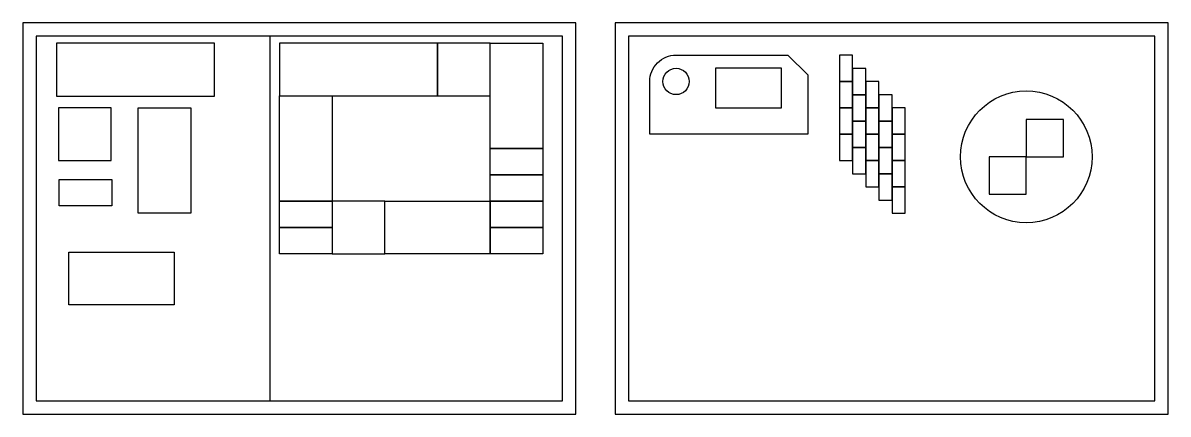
# Model space of a CAD drawing. Header units: millimetres. Extents: x 0 to 870, y 0 to 297.
import ezdxf

# ---------------------------------------------------------------- set-up
doc = ezdxf.new("R2010")
doc.units = ezdxf.units.MM
doc.header["$MEASUREMENT"] = 0

msp = doc.modelspace()

# ---------------------------------------------------------------- linework, layer by layer
msp.add_line((187.5, 287), (187.5, 10))
for points in [[(0, 0), (420, 0), (420, 297), (0, 297)], [(450, 0), (870, 0), (870, 297), (450, 297)], [(10, 10), (410, 10), (410, 287), (10, 287)], [(25.5, 241.5), (145.5, 241.5), (145.5, 281.5), (25.5, 281.5)], [(195, 241.71), (315, 241.71), (315, 281.71), (195, 281.71)], [(315, 241.71), (355, 241.71), (355, 281.71), (315, 281.71)], [(355, 281.71), (395, 281.71), (395, 201.71), (355, 201.71)], [(460, 10), (860, 10), (860, 287), (460, 287)], [(620.28, 252.43), (630.28, 252.43), (630.28, 272.43), (620.28, 272.43)], [(526.21, 232.54), (576.21, 232.54), (576.21, 262.54), (526.21, 262.54)], [(630.28, 242.43), (640.28, 242.43), (640.28, 262.43), (630.28, 262.43)], [(620.28, 232.43), (630.28, 232.43), (630.28, 252.43), (620.28, 252.43)], [(640.28, 232.43), (650.28, 232.43), (650.28, 252.43), (640.28, 252.43)], [(195, 241.71), (235, 241.71), (235, 161.71), (195, 161.71)], [(630.28, 222.43), (640.28, 222.43), (640.28, 242.43), (630.28, 242.43)], [(650.28, 222.43), (660.28, 222.43), (660.28, 242.43), (650.28, 242.43)], [(27, 192.5), (67, 192.5), (67, 232.5), (27, 232.5)], [(87.5, 232.5), (127.5, 232.5), (127.5, 152.5), (87.5, 152.5)], [(620.28, 212.43), (630.28, 212.43), (630.28, 232.43), (620.28, 232.43)], [(640.28, 212.43), (650.28, 212.43), (650.28, 232.43), (640.28, 232.43)], [(660.28, 212.43), (670.28, 212.43), (670.28, 232.43), (660.28, 232.43)], [(630.28, 202.43), (640.28, 202.43), (640.28, 222.43), (630.28, 222.43)], [(650.28, 202.43), (660.28, 202.43), (660.28, 222.43), (650.28, 222.43)], [(762.25, 195.33), (790.53, 195.33), (790.53, 223.61), (762.25, 223.61)], [(620.28, 192.43), (630.28, 192.43), (630.28, 212.43), (620.28, 212.43)], [(640.28, 192.43), (650.28, 192.43), (650.28, 212.43), (640.28, 212.43)], [(660.28, 192.43), (670.28, 192.43), (670.28, 212.43), (660.28, 212.43)], [(355, 201.71), (395, 201.71), (395, 181.71), (355, 181.71)], [(630.28, 182.43), (640.28, 182.43), (640.28, 202.43), (630.28, 202.43)], [(650.28, 182.43), (660.28, 182.43), (660.28, 202.43), (650.28, 202.43)], [(640.28, 172.43), (650.28, 172.43), (650.28, 192.43), (640.28, 192.43)], [(660.28, 172.43), (670.28, 172.43), (670.28, 192.43), (660.28, 192.43)], [(733.97, 167.04), (762.25, 167.04), (762.25, 195.33), (733.97, 195.33)], [(27.5, 178), (67.5, 178), (67.5, 158), (27.5, 158)], [(355, 181.71), (395, 181.71), (395, 161.71), (355, 161.71)], [(650.28, 162.43), (660.28, 162.43), (660.28, 182.43), (650.28, 182.43)], [(660.28, 152.43), (670.28, 152.43), (670.28, 172.43), (660.28, 172.43)], [(195, 161.71), (235, 161.71), (235, 141.71), (195, 141.71)], [(235, 121.71), (275, 121.71), (275, 161.71), (235, 161.71)], [(275, 161.71), (355, 161.71), (355, 121.71), (275, 121.71)], [(355, 161.71), (395, 161.71), (395, 141.71), (355, 141.71)], [(195, 141.71), (235, 141.71), (235, 121.71), (195, 121.71)], [(355, 141.71), (395, 141.71), (395, 121.71), (355, 121.71)], [(35, 123), (115, 123), (115, 83), (35, 83)]]:
    msp.add_lwpolyline(points, close=True)
msp.add_lwpolyline([(496.21, 272.54), (581.21, 272.54), (596.21, 257.54), (596.21, 212.54), (476.21, 212.54), (476.21, 252.54, -0.414214)], format="xyb", close=True)
for centre, radius in [((496.21, 252.54), 10), ((762.25, 195.33), 50)]:
    msp.add_circle(centre, radius)

doc.saveas('drawing.dxf')
